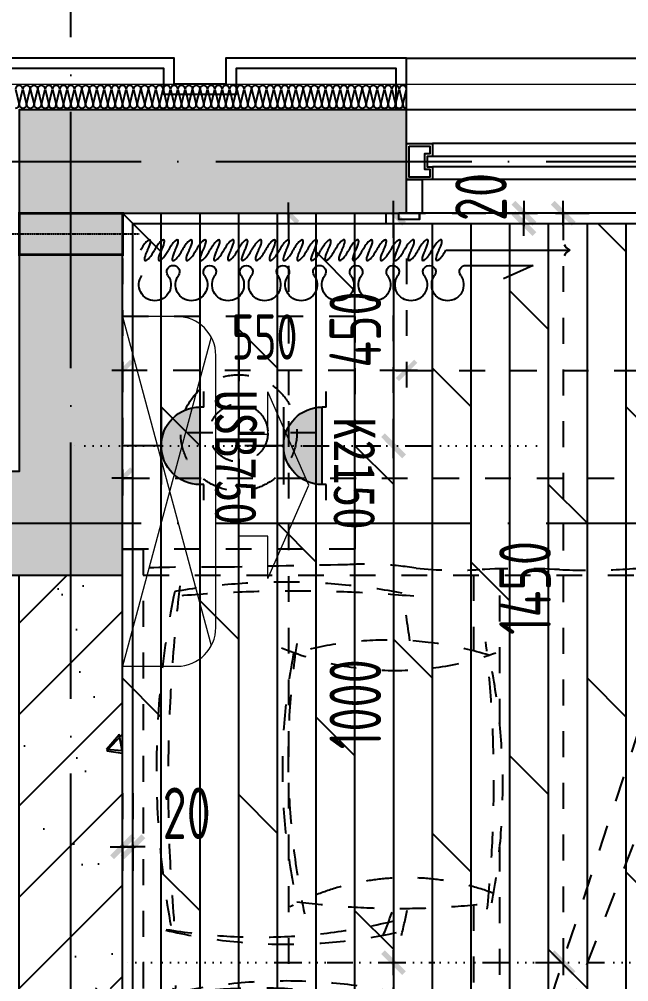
# Model space of a CAD drawing. Extents: x 133656 to 214778, y 12424 to 51506.
# Drawn here: x 157796 to 158976, y 22113 to 23975 of the extents above; entities that cross this region are included whole.
import ezdxf

# ---------------------------------------------------------------- set-up
doc = ezdxf.new("R2010")
doc.units = 0
doc.header["$MEASUREMENT"] = 0
for name, pattern in [('DASH', [0.35, 0.25, -0.1]), ('图案填充', [66.863653, 0, -20.558844, 0, -15.145704, 0, -15.145704, 0, -16.013401]), ('家具虚线平面', [100, 50, -50]), ('轴线', [1279.9471050000002, 991.697132, -142.311249, 0, -145.938724])]:
    doc.linetypes.add(name, pattern=pattern)
doc.layers.get('Defpoints').update_dxf_attribs({"color": 8})
for name, color, linetype in [('A-HATH', 8, 'Continuous'), ('A31.土建轴线', 251, 'Continuous'), ('A4.土建窗户', 152, 'Continuous'), ('B6.新建墙体定位', 203, 'Continuous'), ('BW', 8, 'Continuous'), ('E3.地面填充(网）', 250, 'Continuous'), ('F1.家具层', 51, 'Continuous'), ('F1.窗台面', 43, 'Continuous'), ('F3.公共层窗帘饰物等', 91, 'Continuous'), ('G1.天花造型', 30, 'Continuous'), ('G2.天花造型尺寸', 144, 'Continuous'), ('K2.强电插座', 132, 'Continuous'), ('PUB_HATCH', 8, 'Continuous'), ('WALL', 6, 'Continuous'), ('xj', 8, 'Continuous'), ('保温', 35, 'Continuous')]:
    doc.layers.add(name, color=color, linetype=linetype)
doc.layers.add('空调机位', color=43, linetype='DASH', lineweight=15)
doc.styles.add('标注数字', font='dim.shx', dxfattribs={"width": 0.8})
doc.styles.add('标题文字', font='')
doc.styles.get('标题文字').set_extended_font_data('SimSun')
doc.dimstyles.new('设计2017', dxfattribs={"dimscale": 100, "dimtxt": 2.5, "dimasz": 0.06, "dimexe": 2, "dimexo": 2.5, "dimgap": 0.6, "dimtad": 1, "dimdec": 0, "dimrnd": 5, "dimzin": 0, "dimdsep": 46, "dimtxsty": '标注数字', "dimblk": 'HBA_DIMENSION_TICK', "dimcen": 0.125, "dimclrd": 44, "dimclre": 44, "dimclrt": 50, "dimadec": 0, "dimazin": 0, "dimtfac": 1, "dimtdec": 0, "dimtix": 1, "dimtmove": 0, "dimatfit": 3, "dimldrblk": 'HBA_Leader_Arrow', "dimfxl": 7, "dimfxlon": 1, "dimtvp": 1, "dimtolj": 1, "dimtzin": 0, "dimarcsym": 0})

# ---------------------------------------------------------------- blocks, each defined once
blk = doc.blocks.new('ktd')
at = {"linetype": 'DASH'}
blk.add_line((113700.1607793936, -35187.82466185913), (113700.1607793936, -34938.33620343835), dxfattribs=at)
at = {"linetype": 'DASH', "const_width": 5}
blk.add_lwpolyline([(113700.1607794346, -35170.67439791118), (113660.1607794346, -35170.67439791118), (113660.1607798474, -34970.67439782403), (113740.1607798474, -34970.67439782403), (113740.1607797434, -35170.67439791118)], close=True, dxfattribs=at)
blk = doc.blocks.new('$LinePat$岩棉板')
at = {"color": 0}
for p, q in [((0, -17), (12, -67)), ((12, -67), (24, -17))]:
    blk.add_line(p, q, dxfattribs=at)
for centre, start, end in [((12, -17), 0, 180), ((0, -67), 270, 0), ((24, -67), 180, 270)]:
    blk.add_arc(centre, 12, start, end, dxfattribs=at)
at = {"layer": 'Defpoints'}
blk.add_point((0, 0.1482380209345138), dxfattribs=at)
at = {"layer": 'Defpoints', "color": 0}
blk.add_point((24, -84), dxfattribs=at)
blk = doc.blocks.new('A$C550E6FFC')
at = {"linetype": '家具虚线平面'}
for p, q in [((450.0002370886214, 449.9999570737855), (0.000237087457208, 449.9999570737855)), ((0.000237087457208, -4.2926214519e-05), (0.000237087457208, 449.9999570737855)), ((450.0002370886214, 449.9999570737855), (450.0002370886214, -4.2926214519e-05)), ((225.0002370886214, 374.9999570739019), (225.0002370886214, 74.9999570739601)), ((375.0002370886214, 224.9999570739019), (75.00023708862136, 224.9999570739019)), ((450.0002370886214, -4.2926214519e-05), (0.000237087457208, -4.2926214519e-05))]:
    blk.add_line(p, q, dxfattribs=at)
for radius in [112.5, 56.25]:
    blk.add_circle((225.0002370886214, 224.9999570737855), radius, dxfattribs=at)
blk = doc.blocks.new('DRAPES2')
for p, q in [((0, 0), (81.97879089775961, 37.28842954867287)), ((186.3154553166823, 0), (0, 0))]:
    blk.add_line(p, q)
at = {"linetype": 'ByBlock', "extrusion": (0, 0, -0.9999999999999998)}
for centre in [(236.9435016177449, 53.5500755685789), (641.943500961308, 53.52703703471343)]:
    blk.add_ellipse(centre, major_axis=(-31.29278970609927, 31.29278970609927), ratio=0.9999999999996625, start_param=4.882300430843621, end_param=7.068640355938175, dxfattribs=at)
at = {"linetype": 'ByBlock', "extrusion": (0, 0, -1)}
for centre, major_axis, ratio, start_param, end_param in [((236.9435016268253, 53.55007557530189), (-31.29278970134538, 31.29278970134537), 0.9999999999999062, 0.7854550485532913, 2.971794973647663), ((338.193501453643, 53.54431594585185), (31.29278970222568, 31.29278970222568), 0.9999999999999488, 3.31150410381047, 5.497844028904696), ((338.1935014521732, 53.54431594710331), (-31.29278970133667, 31.29278970133667), 0.9999999999998702, 0.7854550485533093, 2.971794973647846), ((439.443501289541, 53.53855631221086), (-31.29278970609926, 31.29278970609925), 0.9999999999996627, 4.882300430843621, 7.068640355937847), ((439.4435012825852, 53.53855631384067), (-31.29278970494931, 31.29278970494931), 0.9999999999998317, 0.7854550489153549, 2.971794974009223), ((540.6935011203313, 53.5327966734767), (31.29278971355465, 31.29278971355467), 0.9999999999996224, 3.31150410392512, 5.497844029019271), ((540.6935011184833, 53.53279668017058), (31.29278970880855, 31.29278970880855), 0.9999999999998151, -0.7853412781184499, 1.400998646976241), ((641.9435009703884, 53.52703704143642), (-31.29278970134538, 31.29278970134537), 0.9999999999999062, 0.7854550485532913, 2.971794973647663), ((743.1935007972061, 53.52127741198638), (31.29278970222568, 31.29278970222568), 0.9999999999999488, 3.31150410381047, 5.497844028904696), ((743.1935007957363, 53.52127741323784), (-31.29278970133667, 31.29278970133667), 0.9999999999998702, 0.7854550485533093, 2.971794973647846), ((844.4435006331041, 53.51551777834538), (-31.29278970609926, 31.29278970609925), 0.9999999999996627, 4.882300430843621, 7.068640355937847), ((844.4435006261483, 53.5155177799752), (-31.29278970494931, 31.29278970494931), 0.9999999999998317, 0.7854550489153549, 2.971794974009223), ((945.6935004638945, 53.50975813961122), (31.29278971355465, 31.29278971355467), 0.9999999999996224, 3.31150410392512, 5.497844029019271), ((945.6935004620464, 53.5097581463051), (31.29278970880855, 31.29278970880855), 0.9999999999998151, -0.7853412781184499, 1.400998646976241), ((186.3164650812396, 17.75082281473442), (-12.55172720425302, 12.55172720425302), 0.999999999999983, 1.740707777398102, 3.927047702494287), ((287.5664649269602, 17.7450631854008), (-12.55172720513801, 12.55172720513801), 0.9999999999996332, 1.7407077773695, 6.113387627559914), ((388.8164647522935, 17.73930355723132), (-12.55172720513763, 12.55172720513763), 0.9999999999998412, 1.740707777370677, 6.113387627559948), ((490.0664645776269, 17.73354390793247), (12.55172720513694, 12.55172720513694), 0.9999999999994488, 0.169911450575899, 4.542591300765643), ((591.3164644235658, 17.72778428101446), (12.55172720433431, 12.55172720433431), 0.9999999999998699, 2.356251375629635, 4.542591300724109), ((591.3164644248027, 17.72778428086895), (-12.55172720425302, 12.55172720425302), 0.999999999999983, 1.740707777398102, 3.927047702494287), ((692.5664642705233, 17.72202465153532), (-12.55172720513801, 12.55172720513801), 0.9999999999996332, 1.7407077773695, 6.113387627559914), ((793.8164640958566, 17.71626502336585), (-12.55172720513763, 12.55172720513763), 0.9999999999998412, 1.740707777370677, 6.113387627559948), ((895.06646392119, 17.710505374067), (12.55172720513694, 12.55172720513694), 0.9999999999994488, 0.169911450575899, 4.542591300765643), ((996.3164637671289, 17.70474574714899), (12.55172720433431, 12.55172720433431), 0.9999999999998699, 2.356251375629635, 4.542591300724109)]:
    blk.add_ellipse(centre, major_axis=major_axis, ratio=ratio, start_param=start_param, end_param=end_param, dxfattribs=at)
at = {"extrusion": (0, 0, -0.9999999999999998)}
blk.add_ellipse((1046.68537369305, 53.50213629083009), major_axis=(-31.29278970609927, 31.29278970609927), ratio=0.9999999999996625, start_param=4.882300430843621, end_param=7.068640355938175, dxfattribs=at)
at = {"extrusion": (0, 0, -1)}
for centre, major_axis, ratio, start_param, end_param in [((1046.68537370213, 53.50213629752398), (-31.29278970134538, 31.29278970134537), 0.9999999999999062, 0.7854550485532913, 2.971794973647663), ((996.0583371565444, 17.70288353698561), (-12.55172720425302, 12.55172720425302), 0.999999999999983, 1.740707777398102, 3.927047702494287)]:
    blk.add_ellipse(centre, major_axis=major_axis, ratio=ratio, start_param=start_param, end_param=end_param, dxfattribs=at)
blk = doc.blocks.new('06BDR-PR2')
blk.add_line((343.0527807025064, 0), (8.731149137020111e-11, 0))
for centre, start, end in [((-16.36278444826894, 32.15111758367857), 296.9730728888277, 333.1822537220144), ((-16.36278444826894, -32.15111758364947), 26.81774627798563, 63.0269271111722)]:
    blk.add_arc(centre, 36.07540819978247, start, end)
for centre, major_axis, start_param, end_param in [((352.649188184776, 0), (-16.50000000000002, -28.57883832488646), 1.716713698363124, 4.858306351953194), ((391.0348181138397, 0), (-16.50000000000002, -28.57883832488646), 1.716713698363123, 4.858306351953194), ((429.4204480429034, 0), (-16.50000000000002, -28.57883832488646), 1.716713698363123, 4.858306351953193), ((467.8060779719672, 0), (-16.50000000000002, -28.57883832488646), 1.716713698363123, 4.85830635195286), ((506.1917079010309, 0), (-16.50000000000002, -28.57883832488646), 1.716713698363123, 4.858306351952859), ((544.5773378300946, 0), (-16.50000000000002, -28.57883832488646), 1.716713698363123, 4.858306351952859), ((582.9629677591583, 0), (-16.50000000000002, -28.57883832488646), 1.716713698363066, 4.858306351952859), ((621.3485976882221, 0), (16.50000000000002, 28.57883832488646), 4.858306351952859, 7.999899005542959), ((659.7342276172858, 0), (16.50000000000002, 28.57883832488646), 4.858306351952859, 7.999899005542959), ((698.1198575463495, 0), (16.50000000000002, 28.57883832488646), 4.858306351952859, 7.999899005542959), ((736.5054874754132, 0), (16.50000000000002, 28.57883832488646), 4.858306351953193, 7.99989900554296), ((774.891117404477, 0), (16.50000000000002, 28.57883832488646), 4.858306351953193, 7.999899005542959), ((813.2767473335552, 0), (16.50000000000002, 28.57883832488646), 4.858306351953194, 7.999899005542959), ((851.662377262619, 0), (-16.50000000000002, -28.57883832488646), 1.716713698363124, 4.858306351953194), ((890.0480071916827, 0), (-16.50000000000002, -28.57883832488646), 1.716713698363123, 4.858306351953194), ((928.4336371207464, 0), (-16.50000000000002, -28.57883832488646), 1.716713698363123, 4.858306351953193), ((966.8192670498102, 0), (-16.50000000000002, -28.57883832488646), 1.716713698363123, 4.85830635195286), ((1005.204896978874, 0), (-16.50000000000002, -28.57883832488646), 1.716713698363123, 4.858306351952859), ((1043.590526907952, 0), (-16.50000000000002, -28.57883832488646), 1.716713698363123, 4.858306351952859), ((1081.976156837016, 0), (-16.50000000000002, -28.57883832488646), 1.716713698363066, 4.858306351952859), ((1120.36178676608, 0), (-16.50000000000002, -28.57883832488646), 1.716713698363066, 4.858306351952859), ((1158.747416695143, 0), (-16.50000000000002, -28.57883832488646), 1.716713698363066, 4.858306351952859), ((371.8420031493079, 0), (-16.50000000000002, -28.57883832488646), 4.858306351953194, 7.999899005542959), ((410.2276330783716, 0), (-16.50000000000002, -28.57883832488646), 4.858306351953193, 7.999899005542959), ((448.6132630074353, 0), (-16.50000000000002, -28.57883832488646), 4.858306351953193, 7.99989900554296), ((486.998892936499, 0), (-16.50000000000002, -28.57883832488646), 4.858306351952859, 7.999899005542959), ((525.3845228655628, 0), (-16.50000000000002, -28.57883832488646), 4.858306351952859, 7.999899005542959), ((563.7701527946338, 0), (-16.50000000000002, -28.57883832488646), 4.858306351952859, 7.999899005542959), ((602.1557827236829, 0), (16.50000000000002, 28.57883832488646), 1.716713698363066, 4.858306351952859), ((640.5414126527467, 0), (16.50000000000002, 28.57883832488646), 1.716713698363123, 4.858306351952859), ((678.9270425818104, 0), (16.50000000000002, 28.57883832488646), 1.716713698363123, 4.858306351952859), ((717.3126725108887, 0), (16.50000000000002, 28.57883832488646), 1.716713698363123, 4.85830635195286), ((755.6983024399524, 0), (16.50000000000002, 28.57883832488646), 1.716713698363123, 4.858306351953193), ((794.0839323690161, 0), (16.50000000000002, 28.57883832488646), 1.716713698363123, 4.858306351953194), ((832.4695622980798, 0), (16.50000000000002, 28.57883832488646), 1.716713698363124, 4.858306351953194), ((870.8551922271436, 0), (-16.50000000000002, -28.57883832488646), 4.858306351953194, 7.999899005542959), ((909.2408221562073, 0), (-16.50000000000002, -28.57883832488646), 4.858306351953193, 7.999899005542959), ((947.6264520852856, 0), (-16.50000000000002, -28.57883832488646), 4.858306351953193, 7.99989900554296), ((986.0120820143493, 0), (-16.50000000000002, -28.57883832488646), 4.858306351952859, 7.999899005542959), ((1024.397711943413, 0), (-16.50000000000002, -28.57883832488646), 4.858306351952859, 7.999899005542959), ((1062.783341872477, 0), (-16.50000000000002, -28.57883832488646), 4.858306351952859, 7.999899005542959), ((1101.16897180154, 0), (-16.50000000000002, -28.57883832488646), 4.858306351952859, 7.999899005542959), ((1139.554601730604, 0), (-16.50000000000002, -28.57883832488646), 4.858306351952859, 7.999899005542959), ((1177.940231659668, 0), (-16.50000000000002, -28.57883832488646), 4.858306351952859, 7.999899005542959)]:
    blk.add_ellipse(centre, major_axis=major_axis, ratio=0.2545454545454545, start_param=start_param, end_param=end_param)
blk = doc.blocks.new('空调室内机')
at = {"linetype": 'Continuous'}
for p, q in [((-171.9065943956375, -636.6639146193629), (7.450580596923828e-09, 2.759043127298355e-08)), ((0, 2.759043127298355e-08), (-105.6261285468936, 2.759043127298355e-08)), ((0, -676.5654837921029), (0, 2.759043127298355e-08)), ((0, -676.5654837921029), (-171.9065944030881, -39.90156914887484)), ((-180.6261285468936, -74.99999997240957), (-180.6261285468936, -601.5654837921029)), ((-281.2122974917293, -169.5944753348595), (-360.4468113183975, -350.3484218179947)), ((-281.2122974917293, -169.5944753348595), (-281.2122974917293, -251.7712093315786)), ((-281.2122974917293, -251.7712093315786), (-225.7703320980072, -251.7712093315786)), ((-225.7703320980072, -251.7712093315786), (-225.7703320980072, -448.9256343006855)), ((-360.4468113183975, -350.3484218179947), (-281.2122974917293, -531.1023682974046)), ((-225.7703320980072, -448.9256343006855), (-281.2122974917293, -448.9256343006855)), ((-281.2122974917293, -448.9256343006855), (-281.2122974917293, -531.1023682974046)), ((-105.6261285468936, -676.5654837921029), (0, -676.5654837921029))]:
    blk.add_line(p, q, dxfattribs=at)
for centre, start, end in [((-105.6261285468936, -74.99999997240957), 90, 180), ((-105.6261285468936, -601.5654837921029), 180, 270)]:
    blk.add_arc(centre, 75, start, end, dxfattribs=at)
blk = doc.blocks.new('线条方形')
at = {"color": 0}
blk.add_lwpolyline([(0, -12), (0, 0), (-40, 0)], dxfattribs=at)
blk.add_lwpolyline([(-40, 0), (0, 0), (0, -12), (-40, -12)], close=True, dxfattribs=at)
blk = doc.blocks.new('*U87')
at = {"color": 33}
blk.add_lwpolyline([(-970, 1.955777406692505e-08), (-970.0000000012108, -64.99999998024363), (-939.9999999986496, -64.99999998024363), (-940, 1.955777406692505e-08), (-970, 1.955777406692505e-08)], dxfattribs=at)
blk.add_lwpolyline([(500.0000000375819, -9.778888565006043e-09), (530.0000000357193, -9.778888565006043e-09), (530.0000000363711, -65.00000000958029), (500.0000000382338, -65.00000000958029)], close=True, dxfattribs=at)
at = {"color": 33, "xscale": -1, "rotation": 180}
blk.add_blockref('线条方形', (-945, 1.955777406692505e-08), dxfattribs=at)
at = {"color": 33, "rotation": 180}
blk.add_blockref('线条方形', (505.0000000375819, -9.778888565006043e-09), dxfattribs=at)
blk = doc.blocks.new('*U86')
at = {"layer": 'A4.土建窗户'}
for points in [[(0, 1499.99999873541), (0, 1449.999998727959), (-25, 1449.999998727959), (-25, 1459.999998727959), (-45, 1459.999998727959), (-45, 1449.999998727959), (-70, 1449.999998727959), (-70, 1499.99999873541)], [(-5, 1494.999998727959), (-5, 1454.999998727959), (-20, 1454.999998727959), (-20, 1464.999998727959), (-50, 1464.999998727959), (-50, 1454.999998727959), (-65, 1454.999998727959), (-65, 1494.99999873541)], [(0, 0), (0, 50.00000000745058), (-25, 50.00000000745058), (-25, 40.00000000745058), (-45, 40.00000000745058), (-45, 50.00000000745058), (-70, 50.00000000745058), (-70, 0)], [(-5, 5.000000007450581), (-5, 45.00000000745058), (-20, 45.00000000745058), (-20, 35.00000000745058), (-50, 35.00000000745058), (-50, 45.00000000745058), (-65, 45.00000000745058), (-65, 5)]]:
    blk.add_lwpolyline(points, close=True, dxfattribs=at)
at = {"layer": 'A4.土建窗户', "flags": 128}
for points in [[(-70, 1449.999998727959), (-70, 50.00000000745058)], [(0, 1449.999998727959), (0, 50.00000000745058)]]:
    blk.add_lwpolyline(points, dxfattribs=at)
at = {"layer": 'A4.土建窗户', "color": 8, "flags": 128}
for points in [[(-45, 1449.999998727959), (-45, 50.00000000745058)], [(-25, 1449.999998727959), (-25, 50.00000000745058)]]:
    blk.add_lwpolyline(points, dxfattribs=at)
blk = doc.blocks.new('HBA_DIMENSION_TICK')
at = {"color": 0, "linetype": 'ByBlock'}
for p, q in [((-10, 0), (0, 0)), ((0, 0), (10, 0))]:
    blk.add_line(p, q, dxfattribs=at)
at = {"color": 50, "linetype": 'ByBlock'}
blk.add_solid([(-10, -7), (-7, -10), (7, 10), (10, 7)], dxfattribs=at)
blk = doc.blocks.new('*D112')
at = {"layer": 'Defpoints', "color": 0, "linetype": '家具虚线平面', "transparency": 16777216}
for p in [(158146.0729368789, 23149.6278676994), (158192.2498159424, 22149.62786769943), (158520.7602575443, 22149.62786769943)]:
    blk.add_point(p, dxfattribs=at)
at = {"layer": 'K2.强电插座', "color": 44, "linetype": '家具虚线平面', "lineweight": -2, "transparency": 16777216}
for p, q in [((158246.0729368789, 23149.6278676994), (158600.7602575443, 23149.6278676994)), ((158520.7602575443, 23147.2278676994), (158520.7602575443, 22152.02786769943)), ((158292.2498159424, 22149.62786769943), (158600.7602575443, 22149.62786769943))]:
    blk.add_line(p, q, dxfattribs=at)
at = {"layer": 'K2.强电插座', "color": 44, "linetype": '家具虚线平面', "lineweight": -2, "transparency": 16777216, "xscale": 2.4, "yscale": 2.4, "zscale": 2.4}
for p, rotation in [((158520.7602575443, 23149.6278676994), 90), ((158520.7602575443, 22149.62786769943), 270)]:
    blk.add_blockref('HBA_DIMENSION_TICK', p, dxfattribs=dict(at, rotation=rotation))
at = {"layer": 'K2.强电插座', "color": 50, "linetype": '家具虚线平面', "transparency": 16777216, "insert": (158446.7602575443, 22649.62786769936), "char_height": 100, "attachment_point": 5, "rotation": 90, "style": '标注数字'}
blk.add_mtext('\\A1;1000', dxfattribs=at)
blk = doc.blocks.new('HBA_Leader_Arrow')
at = {"color": 0, "linetype": 'ByBlock', "ltscale": 0.5}
blk.add_line((3.5, 0), (-10, 0), dxfattribs=at)
for points in [[(-10.989685, 11.2788045), (-6.566261499999998, 14.37615), (-0.55, 0), (3.5, 0)], [(-10.989685, -11.2788045), (-6.566261499999998, -14.37615), (-0.55, 0), (3.5, 0)]]:
    blk.add_solid(points, dxfattribs=at)
blk = doc.blocks.new('*D137')
at = {"layer": 'Defpoints', "color": 0, "linetype": '家具虚线平面', "transparency": 16777216}
for p in [(158232.6156409572, 23599.62786769923), (158520.7602575443, 23599.62786769923), (158146.0729368789, 23149.6278676994)]:
    blk.add_point(p, dxfattribs=at)
at = {"layer": 'K2.强电插座', "color": 44, "linetype": '家具虚线平面', "lineweight": -2, "transparency": 16777216}
for p, q in [((158332.6156409572, 23599.62786769923), (158600.7602575443, 23599.62786769923)), ((158520.7602575443, 23152.02786769941), (158520.7602575443, 23597.22786769923)), ((158246.0729368789, 23149.6278676994), (158600.7602575443, 23149.6278676994))]:
    blk.add_line(p, q, dxfattribs=at)
at = {"layer": 'K2.强电插座', "color": 44, "linetype": '家具虚线平面', "lineweight": -2, "transparency": 16777216, "xscale": 2.4, "yscale": 2.4, "zscale": 2.4}
for p, rotation in [((158520.7602575443, 23599.62786769923), 90), ((158520.7602575443, 23149.6278676994), 270)]:
    blk.add_blockref('HBA_DIMENSION_TICK', p, dxfattribs=dict(at, rotation=rotation))
at = {"layer": 'K2.强电插座', "color": 50, "linetype": '家具虚线平面', "transparency": 16777216, "insert": (158446.7602575443, 23374.62786769927), "char_height": 100, "attachment_point": 5, "rotation": 90, "style": '标注数字'}
blk.add_mtext('\\A1;450', dxfattribs=at)
blk = doc.blocks.new('不间断电源')
h = blk.add_hatch(color=8)
h.dxf.hatch_style = 1
h.paths.add_polyline_path([(-70.31250000000364, 140.625, 1), (70.31250000000364, 140.625)])
for p, q in [((-98.43749999958891, 147.6562499983629), (-70.3125, 147.6562499983629)), ((-70.3125, 147.6562499983629), (-70.3125, 140.625)), ((-70.3125, 140.625), (70.3125, 140.625)), ((70.3125, 147.6562499983629), (70.3125, 140.625)), ((70.3125, 147.6562499983629), (98.43749999964712, 147.6562499983629)), ((70.3125, 70.3125), (-70.3125, 70.3125)), ((0, 70.3125), (0, 0))]:
    blk.add_line(p, q)
blk.add_arc((0, 140.625), 70.31250000000354, 180, 0)
at = {"color": 1, "style": '标题文字'}
blk.add_attdef('REF.', (86.02566190799917, 32.61769739898591), '', height=70.89632288377081, dxfattribs=at)
blk = doc.blocks.new('*D138')
at = {"layer": 'Defpoints', "color": 0, "linetype": '家具虚线平面', "transparency": 16777216}
for p in [(158192.2498159424, 22149.62786769941), (158520.7602575443, 22149.62786769941), (157997.6200643855, 21149.32708949057)]:
    blk.add_point(p, dxfattribs=at)
at = {"layer": 'K2.强电插座', "color": 44, "linetype": '家具虚线平面', "lineweight": -2, "transparency": 16777216}
for p, q in [((158292.2498159424, 22149.62786769941), (158600.7602575443, 22149.62786769941)), ((158520.7602575443, 21151.72708949057), (158520.7602575443, 22147.22786769941)), ((158240.7602575443, 21149.32708949057), (158600.7602575443, 21149.32708949057))]:
    blk.add_line(p, q, dxfattribs=at)
at = {"layer": 'K2.强电插座', "color": 44, "linetype": '家具虚线平面', "lineweight": -2, "transparency": 16777216, "xscale": 2.4, "yscale": 2.4, "zscale": 2.4}
for p, rotation in [((158520.7602575443, 22149.62786769941), 90), ((158520.7602575443, 21149.32708949057), 270)]:
    blk.add_blockref('HBA_DIMENSION_TICK', p, dxfattribs=dict(at, rotation=rotation))
at = {"layer": 'K2.强电插座', "color": 50, "linetype": '家具虚线平面', "transparency": 16777216, "insert": (158446.7602575443, 21649.47747859494), "char_height": 100, "attachment_point": 5, "rotation": 90, "style": '标注数字'}
blk.add_mtext('\\A1;1000', dxfattribs=at)
blk = doc.blocks.new('*D206')
at = {"layer": 'Defpoints', "color": 0, "linetype": '家具虚线平面', "transparency": 16777216}
for p in [(158549.7148577278, 23599.62787556119), (158595.8917367912, 22149.62786769943), (158849.4021783931, 22149.62786769943)]:
    blk.add_point(p, dxfattribs=at)
at = {"layer": 'K2.强电插座', "color": 44, "linetype": '家具虚线平面', "lineweight": -2, "transparency": 16777216}
for p, q in [((158649.7148577278, 23599.62787556119), (158929.4021783931, 23599.62787556119)), ((158849.4021783931, 23597.22787556119), (158849.4021783931, 22152.02786769943)), ((158695.8917367912, 22149.62786769943), (158929.4021783931, 22149.62786769943))]:
    blk.add_line(p, q, dxfattribs=at)
at = {"layer": 'K2.强电插座', "color": 44, "linetype": '家具虚线平面', "lineweight": -2, "transparency": 16777216, "xscale": 2.4, "yscale": 2.4, "zscale": 2.4}
for p, rotation in [((158849.4021783931, 23599.62787556119), 90), ((158849.4021783931, 22149.62786769943), 270)]:
    blk.add_blockref('HBA_DIMENSION_TICK', p, dxfattribs=dict(at, rotation=rotation))
at = {"layer": 'K2.强电插座', "color": 50, "linetype": '家具虚线平面', "transparency": 16777216, "insert": (158775.4021783931, 22874.62787163026), "char_height": 100, "attachment_point": 5, "rotation": 90, "style": '标注数字'}
blk.add_mtext('\\A1;1450', dxfattribs=at)
blk = doc.blocks.new('结构')
at = {"layer": 'A-HATH'}
blk.add_hatch(color=256, dxfattribs=at).paths.add_polyline_path([(-4699.999999999825, 1850.000000000175), (-4699.999999999825, 2550.000000000058), (-4149.999999999825, 2550.000000000058), (-4149.999999999825, 2750.000000000058), (-4899.999999999825, 2750.000000000058), (-4899.999999999825, 2050.000000000175), (-5299.999999999651, 2050.000000000175), (-5299.999999999651, 1850.000000000175)], flags=0)
at = {"layer": 'WALL'}
blk.add_lwpolyline([(-4899.999999999884, 1850.000000000175), (-4699.999999999884, 1850.000000000175), (-4699.999999999884, 2050.000000000175), (-4699.999999999884, 2550.000000000058), (-4149.999999999884, 2550.000000000058), (-4149.999999999884, 2750.000000000058), (-4899.999999999884, 2750.000000000058), (-4899.999999999884, 2050.000000000175), (-5299.999999999651, 2050.000000000175), (-5299.999999999651, 1850.000000000175), (-4899.999999999884, 1850.000000000175)], close=True, dxfattribs=at)
blk = doc.blocks.new('1500')
at = {"linetype": '家具虚线平面'}
h = blk.add_hatch(dxfattribs=at)
h.set_pattern_fill('DOTS', color=8, scale=20, angle=-1.272221872585407e-14, style=0)
h.set_pattern_definition([(360, (-1254054.523928566, -248958.5603886208), (15.87500000000001, 31.75), [0, -31.75])])
h.paths.add_polyline_path([(1191.628728327109, -750.0000000082897), (1591.628728327109, -750.0000000111689), (1591.628728341311, 749.999999988831), (1191.628728341544, 749.9999999917103)])
at = {"color": 0, "linetype": '家具虚线平面'}
for p, q in [((40.00000004260801, 750), (2000.000000024998, 749.9999999858915)), ((2000.000000012778, -750.0000000141085), (2000.000000024998, 749.9999999858915)), ((40.00000002956949, -750), (2000.000000012778, -750.0000000141085))]:
    blk.add_line(p, q, dxfattribs=at)
at = {"color": 8, "linetype": '家具虚线平面'}
for p, q in [((608.5561362339649, -750.000000004191), (1191.628728341544, 747.2605921756476)), ((679.6432132383343, 749.9999999954016), (679.643213237403, 603.2014258868876)), ((730.4432132362854, 460.1682078840677), (730.443213238148, 749.9999999950523)), ((736.2371264712419, -352.7690913109109), (1098.949594747508, 749.9999999925494)), ((1191.628728327109, -750.0000000139698), (1191.628728341544, 749.9999999917345)), ((1591.628728327109, -750.0000000139698), (1591.628728341311, 749.9999999888241)), ((730.4432132316288, -223.4166313314345), (730.4432132346556, 223.4166313618189)), ((679.6432132336777, 111.7982731455704), (679.6432132320479, -111.7982731453958)), ((730.4432132281363, -750.0000000049477), (730.443213229999, -460.1682079466409)), ((679.6432132283226, -603.2014258892159), (679.6432132271584, -750.0000000045984))]:
    blk.add_line(p, q, dxfattribs=at)
for points in [[(1542.554041010095, -764.3559404234402, -0.01150116586239149), (1678.143966546049, -765.4446029188111, 0.02788679445796597), (1831.912993222242, -764.1236016079783, -0.0116449433086962), (2003.746703667799, -768.0868361019529, 0.5225770329599394), (2090.985470776679, -657.1154633038677, 0.1440207041075402), (2067.193148907041, -598.9877166426741, -0.1732386038955449), (2048.687904014019, -565.7924326848588, -0.1674812618272705), (2043.400636847364, -557.6407737350091, -0.1594927645636244), (2036.907894494012, -509.9492356044357, 0.2760263454629417), (2036.791743078968, -463.5122876809328, 0.03316839707943476), (2030.611851999769, -349.6412238762714, -0.05583396915165212), (2032.573377694702, -440.8263406418264, 0.02362787533587184), (2030.484716625186, -340.8226573001593, -0.02496405513368622), (2032.932652974734, 201.2727987566032, 0.05352754593126482), (2039.750439689728, 241.8043987872079, 0.05352754593126482), (2032.9326529752, 282.335998817347, -0.09522493864680835), (2030.484716628911, 424.4314548745751, 0.06276786972006708), (2032.57337770029, 462.0263406131417, -0.03694730914331626), (2030.61185200722, 599.8412238480523, -0.03644178549472722), (2045.7061031966, 734.8002345855348, 0.1413510349536465), (2048.194340771763, 865.6088148406707, -0.1193462239469632), (2068.554267646512, 678.0929963425733, 0.1238915406548634), (2109.974054621765, 731.4314175350592, 0.3758902738311353), (2076.699354227399, 805.6672593071125, 0.3294464540600193), (1951.876949050697, 788.6856572567485, -0.211133668644791), (1910.872101370012, 771.7850533174351, 0.0248882007338452), (1773.931423397036, 765.0566522460431, -0.06219015936310428), (1646.66349084978, 760.3615521104075, -0.2182331874693577), (1530.54237086256, 793.0044051697478, 0.1235130390776447), (1430.629938461119, 814.3241933323443, 0.1298869705804076), (1334.71400686563, 793.6706560188904, -0.09506344470778945), (1202.304665551288, 773.8044115523808, 0.01649789672139797), (1052.278609847883, 768.1960141463205, -0.03941220181294447), (846.3127203958575, 760.4425723142922, 0.02550828399526322), (692.0730084779207, 760.4425723152235, -0.03845752727314734), (568.3682881693821, 763.0051742191426, 0.05895766754523011), (431.3408369945828, 769.6707321940921, 0.00267017052784094), (202.8132027068641, 764.877200298477, 0.01384833689565811), (40.00000004260801, 763.2425176873803, 0.01129180572398916)], [(40.00000002956949, -760.6266823457554, 0.01856712834150553), (258.2276875951793, -764.8772003012709, 0.002670170527840941), (486.7553218833636, -769.6707322001457, 0.05895766754523012), (623.7827730576973, -763.0051742270589, -0.03845752727314734), (747.4874933662359, -760.4425723254681, 0.02550828399526322), (901.7272052841727, -760.4425723263994, -0.03941220181294447), (1107.693094736664, -768.1960141612217, 0.01649789672139748), (1257.719150439138, -773.8044115696102)], [(1257.719150439138, -773.8044115696102, -0.03755241598561926), (1542.554041010095, -764.3559404234402)]]:
    blk.add_lwpolyline(points, format="xyb", dxfattribs=at)
at = {"color": 0, "linetype": '家具虚线平面'}
blk.add_lwpolyline([(3.795139491558075e-08, 800.0000000009313), (40.00000004307367, 800.0000000004657), (40.00000002770685, -800.0000000004657), (-2.351589500904083e-08, -800), (2.351589500904083e-08, 800), (40.00000002910383, 800.0000000004657)], dxfattribs=at)
at = {"color": 8, "linetype": '家具虚线平面'}
for centre, radius, start, end in [((3271.720710558119, 348.9856901037838), 3183.511691565409, 173.1435079705617, 185.4971229507745), ((312.921452347422, -501.7948149297736), 1238.041037004129, 79.36161776955986, 99.85154885689089), ((1736.107059924631, 375.5993609735153), 1670.475288710062, 168.1724730943668, 191.2565269557861), ((333.4005992130842, -1911.394402600767), 2630.284373656457, 84.96354892308526, 95.51744959327888), ((-793.5011598032434, 453.6210911151138), 1360.318097555112, 7.14598363157968, 11.07658437273755), ((1785.374519020319, 397.187041028053), 1464.707526942635, 171.353142208339, 191.9267183491849), ((514.3627511656377, -37.75846088159597), 661.9268899122457, 72.85913143324952, 106.0736504974109), ((-1658.383939630823, 348.3981550174065), 2377.338973573048, 354.0897313670968, 6.584394339924808), ((527.6267604713794, 1138.491794649104), 573.12886572131, 247.4625771512239, 289.8839272889037), ((1488.383229619823, 373.6232954271252), 1178.896074359782, 169.0136559821248, 192.5265608750939), ((-470.3659135550281, 341.7924196285312), 1206.629763527147, 349.1959894989329, 12.1020993401204), ((550.5340185088571, -316.9184054452344), 481.2509280391616, 69.60252697625083, 118.0799306179084), ((535.3952947289217, 1609.987445542181), 1505.117356978974, 262.4467053367831, 276.8486186909856), ((-136.017289818963, 322.4961861601914), 695.2242019539301, 337.0324294032513, 341.7616277650332), ((-296.2070468605962, 266.2088871544111), 863.1413249983582, 345.6794392257676, 349.2328739097106), ((265.0597778863739, 1140.599040359783), 1091.302069349502, 260.4798775535747, 283.8692836481285), ((317.1673440698069, 1054.024163475784), 1018.480518009514, 256.7626170266357, 283.3790013745871), ((317.1673440698069, -1054.024163475784), 1018.480518009514, 76.62099862541292, 103.2373829733643), ((1736.10705992463, -375.5993609735165), 1670.475288710058, 168.7434730442139, 191.8275269056332), ((265.0597778863739, -1140.599040359783), 1091.302069349502, 76.13071635187141, 99.5201224464253), ((3271.720710558119, -348.9856901037822), 3183.511691565404, 174.5028770492255, 186.8564920294383), ((-136.017289818963, -322.4961861601914), 695.2242019539301, 18.23837223496677, 22.96757059674876), ((-296.2070468605962, -266.2088871544111), 863.1413249983582, 10.76712609028935, 14.32056077423243), ((1785.374519020319, -397.1870410280532), 1464.707526942641, 168.073281650815, 188.646857791661), ((550.5340185088571, 316.9184054452344), 481.2509280391616, 241.9200693820917, 291.9524237977058), ((535.3952947289217, -1609.987445542181), 1505.117356978974, 83.15138130901435, 97.55329466321693), ((-1658.383939630817, -348.398155017407), 2377.338973573041, 353.4156056600752, 5.910268632903233), ((1488.383229619824, -373.6232954271254), 1178.896074359792, 167.4734391249062, 190.9863440178752), ((-470.3659135550267, -341.792419628531), 1206.629763527154, 347.8979006598796, 10.80401050106709), ((527.6267604713794, -1138.491794649104), 573.12886572131, 70.1160727110963, 112.5374228487761), ((514.3627511656377, 37.75846088159597), 661.9268899122457, 253.9263495025891, 287.1408685667505), ((-530.5703387584072, -507.445546825591), 1088.807368075839, 348.3660898887654, 353.9028342888355), ((-793.5011598032434, -453.6210911151138), 1360.318097555112, 348.9234156272624, 352.8540163684203), ((333.4005992130842, 1911.394402600767), 2630.284373656457, 264.4825504067211, 275.0364510769148), ((312.921452347422, 501.7948149297736), 1238.041037004129, 260.1484511431092, 280.6383822304402)]:
    blk.add_arc(centre, radius, start, end, dxfattribs=at)
blk = doc.blocks.new('*D244')
at = {"layer": 'Defpoints', "color": 0, "linetype": '家具虚线平面', "transparency": 16777216}
for p in [(157996.0729368788, 22577.47582701055), (158016.0729369008, 22577.47582701055), (158016.0729369008, 22373.78318694835)]:
    blk.add_point(p, dxfattribs=at)
at = {"layer": 'G2.天花造型尺寸', "color": 44, "linetype": '家具虚线平面', "lineweight": -2, "transparency": 16777216}
for p, q in [((157996.0729368788, 22477.47582701055), (157996.0729368788, 22293.78318694835)), ((158016.0729369008, 22477.47582701055), (158016.0729369008, 22293.78318694835)), ((157993.6729368788, 22373.78318694835), (157991.2729368788, 22373.78318694835)), ((157996.0729368788, 22373.78318694835), (158016.0729369008, 22373.78318694835)), ((158018.4729369008, 22373.78318694835), (158020.8729369008, 22373.78318694835))]:
    blk.add_line(p, q, dxfattribs=at)
at = {"layer": 'G2.天花造型尺寸', "color": 44, "linetype": '家具虚线平面', "lineweight": -2, "transparency": 16777216, "xscale": 2.4, "yscale": 2.4, "zscale": 2.4}
blk.add_blockref('HBA_DIMENSION_TICK', (157996.0729368788, 22373.78318694835), dxfattribs=at)
at = {"layer": 'G2.天花造型尺寸', "color": 44, "linetype": '家具虚线平面', "lineweight": -2, "transparency": 16777216, "xscale": 2.4, "yscale": 2.4, "zscale": 2.4, "rotation": 180}
blk.add_blockref('HBA_DIMENSION_TICK', (158016.0729369008, 22373.78318694835), dxfattribs=at)
at = {"layer": 'G2.天花造型尺寸', "color": 50, "linetype": '家具虚线平面', "transparency": 16777216, "insert": (158120.267082808, 22438.53318694835), "char_height": 100, "attachment_point": 5, "style": '标注数字'}
blk.add_mtext('\\A1;20', dxfattribs=at)
blk = doc.blocks.new('*D246')
at = {"layer": 'Defpoints', "color": 0, "linetype": '家具虚线平面', "transparency": 16777216}
for p in [(158534.6148790426, 23599.62786767813), (158534.6148790426, 23579.62786769894), (158773.2542833578, 23579.62786769894)]:
    blk.add_point(p, dxfattribs=at)
at = {"layer": 'G2.天花造型尺寸', "color": 44, "linetype": '家具虚线平面', "lineweight": -2, "transparency": 16777216}
for p, q in [((158634.6148790426, 23599.62786767813), (158853.2542833578, 23599.62786767813)), ((158773.2542833578, 23602.02786767813), (158773.2542833578, 23604.42786767813)), ((158773.2542833578, 23599.62786767813), (158773.2542833578, 23579.62786769894)), ((158634.6148790426, 23579.62786769894), (158853.2542833578, 23579.62786769894)), ((158773.2542833578, 23577.22786769894), (158773.2542833578, 23574.82786769894))]:
    blk.add_line(p, q, dxfattribs=at)
at = {"layer": 'G2.天花造型尺寸', "color": 44, "linetype": '家具虚线平面', "lineweight": -2, "transparency": 16777216, "xscale": 2.4, "yscale": 2.4, "zscale": 2.4}
for p, rotation in [((158773.2542833578, 23599.62786767813), 270), ((158773.2542833578, 23579.62786769894), 90)]:
    blk.add_blockref('HBA_DIMENSION_TICK', p, dxfattribs=dict(at, rotation=rotation))
at = {"layer": 'G2.天花造型尺寸', "color": 50, "linetype": '家具虚线平面', "transparency": 16777216, "insert": (158690.2393275566, 23631.02897195645), "char_height": 100, "attachment_point": 5, "rotation": 90, "style": '标注数字'}
blk.add_mtext('\\A1;20', dxfattribs=at)
blk = doc.blocks.new('*D451')
at = {"layer": 'B6.新建墙体定位', "color": 44, "linetype": '家具虚线平面', "lineweight": -2, "transparency": 16777216}
for p, q in [((158083.572936879, 23599.62786767814), (158387.2425346901, 23599.62786767814)), ((158317.2425346901, 23597.52786767815), (158317.2425346901, 20301.72786769927)), ((158083.5729368788, 20299.62786769927), (158387.2425346901, 20299.62786769927))]:
    blk.add_line(p, q, dxfattribs=at)
at = {"layer": 'Defpoints', "color": 0, "linetype": '家具虚线平面', "transparency": 16777216}
for p in [(157996.072936879, 23599.62786767814), (157996.0729368788, 20299.62786769927), (158317.2425346901, 20299.62786769927)]:
    blk.add_point(p, dxfattribs=at)
at = {"layer": 'B6.新建墙体定位', "color": 44, "linetype": '家具虚线平面', "lineweight": -2, "transparency": 16777216, "xscale": 2.1, "yscale": 2.1, "zscale": 2.1}
for p, rotation in [((158317.2425346901, 23599.62786767814), 90), ((158317.2425346901, 20299.62786769927), 270)]:
    blk.add_blockref('HBA_DIMENSION_TICK', p, dxfattribs=dict(at, rotation=rotation))
at = {"layer": 'B6.新建墙体定位', "color": 50, "linetype": '家具虚线平面', "transparency": 16777216, "insert": (158252.4925346901, 21949.62786768866), "char_height": 87.5, "attachment_point": 5, "rotation": 90, "style": '标注数字'}
blk.add_mtext('\\A1;3300', dxfattribs=at)
blk = doc.blocks.new('*D592')
at = {"layer": 'B6.新建墙体定位', "color": 44, "linetype": '家具虚线平面', "lineweight": -2, "transparency": 16777216}
for p, q in [((157996.0729368704, 23512.12786769893), (157996.0729368704, 23225.42414572934)), ((158546.0729368704, 23512.12786767812), (158546.0729368704, 23225.42414572934)), ((158543.9729368704, 23295.42414572934), (157998.1729368705, 23295.42414572934))]:
    blk.add_line(p, q, dxfattribs=at)
at = {"layer": 'Defpoints', "color": 0, "linetype": '家具虚线平面', "transparency": 16777216}
for p in [(157996.0729368704, 23599.62786769893), (158546.0729368704, 23599.62786767812), (157996.0729368704, 23295.42414572934)]:
    blk.add_point(p, dxfattribs=at)
at = {"layer": 'B6.新建墙体定位', "color": 44, "linetype": '家具虚线平面', "lineweight": -2, "transparency": 16777216, "xscale": 2.1, "yscale": 2.1, "zscale": 2.1, "rotation": 180}
blk.add_blockref('HBA_DIMENSION_TICK', (157996.0729368704, 23295.42414572934), dxfattribs=at)
at = {"layer": 'B6.新建墙体定位', "color": 44, "linetype": '家具虚线平面', "lineweight": -2, "transparency": 16777216, "xscale": 2.1, "yscale": 2.1, "zscale": 2.1}
blk.add_blockref('HBA_DIMENSION_TICK', (158546.0729368704, 23295.42414572934), dxfattribs=at)
at = {"layer": 'B6.新建墙体定位', "color": 50, "linetype": '家具虚线平面', "transparency": 16777216, "insert": (158271.0729368704, 23360.17414572934), "char_height": 87.5, "attachment_point": 5, "style": '标注数字'}
blk.add_mtext('\\A1;550', dxfattribs=at)
blk = doc.blocks.new('*D596')
at = {"layer": 'B6.新建墙体定位', "color": 44, "linetype": '家具虚线平面', "lineweight": -2, "transparency": 16777216}
for p, q in [((158546.0729368704, 23512.12786767812), (158546.0729368704, 23225.42414572934)), ((160046.0729376976, 23512.13987918974), (160046.0729376976, 23225.42414572934)), ((158548.1729368705, 23295.42414572934), (160043.9729376976, 23295.42414572934))]:
    blk.add_line(p, q, dxfattribs=at)
at = {"layer": 'Defpoints', "color": 0, "linetype": '家具虚线平面', "transparency": 16777216}
for p in [(158546.0729368704, 23599.62786767812), (160046.0729376976, 23599.63987918974), (160046.0729376976, 23295.42414572934)]:
    blk.add_point(p, dxfattribs=at)
at = {"layer": 'B6.新建墙体定位', "color": 44, "linetype": '家具虚线平面', "lineweight": -2, "transparency": 16777216, "xscale": 2.1, "yscale": 2.1, "zscale": 2.1, "rotation": 180}
blk.add_blockref('HBA_DIMENSION_TICK', (158546.0729368704, 23295.42414572934), dxfattribs=at)
at = {"layer": 'B6.新建墙体定位', "color": 44, "linetype": '家具虚线平面', "lineweight": -2, "transparency": 16777216, "xscale": 2.1, "yscale": 2.1, "zscale": 2.1}
blk.add_blockref('HBA_DIMENSION_TICK', (160046.0729376976, 23295.42414572934), dxfattribs=at)
at = {"layer": 'B6.新建墙体定位', "color": 50, "linetype": '家具虚线平面', "transparency": 16777216, "insert": (159296.072937284, 23360.17414572934), "char_height": 87.5, "attachment_point": 5, "style": '标注数字'}
blk.add_mtext('\\A1;1500', dxfattribs=at)
blk = doc.blocks.new('*D598')
at = {"layer": 'B6.新建墙体定位', "color": 44, "linetype": '家具虚线平面', "lineweight": -2, "transparency": 16777216}
for p, q in [((157996.0729368704, 23303.47456010577), (157996.0729368704, 23016.77083815698)), ((160696.072936879, 23303.4745601269), (160696.072936879, 23016.77083815698)), ((157998.1729368705, 23086.77083815698), (160693.972936879, 23086.77083815698))]:
    blk.add_line(p, q, dxfattribs=at)
at = {"layer": 'Defpoints', "color": 0, "linetype": '家具虚线平面', "transparency": 16777216}
for p in [(157996.0729368704, 23390.97456010577), (160696.072936879, 23390.9745601269), (160696.072936879, 23086.77083815698)]:
    blk.add_point(p, dxfattribs=at)
at = {"layer": 'B6.新建墙体定位', "color": 44, "linetype": '家具虚线平面', "lineweight": -2, "transparency": 16777216, "xscale": 2.1, "yscale": 2.1, "zscale": 2.1, "rotation": 180}
blk.add_blockref('HBA_DIMENSION_TICK', (157996.0729368704, 23086.77083815698), dxfattribs=at)
at = {"layer": 'B6.新建墙体定位', "color": 44, "linetype": '家具虚线平面', "lineweight": -2, "transparency": 16777216, "xscale": 2.1, "yscale": 2.1, "zscale": 2.1}
blk.add_blockref('HBA_DIMENSION_TICK', (160696.072936879, 23086.77083815698), dxfattribs=at)
at = {"layer": 'B6.新建墙体定位', "color": 50, "linetype": '家具虚线平面', "transparency": 16777216, "insert": (159346.0729368748, 23151.52083815698), "char_height": 87.5, "attachment_point": 5, "style": '标注数字'}
blk.add_mtext('\\A1;2700', dxfattribs=at)

msp = doc.modelspace()

# ---------------------------------------------------------------- hatches: boundary and pattern name
at = {"layer": 'E3.地面填充(网）'}
h = msp.add_hatch(dxfattribs=at)
h.set_pattern_fill('DOLMIT', color=256, scale=300, angle=90)
h.set_pattern_definition([(90, (160696.072936879, 20299.62786769948), (-75, 4.592425496802574e-15), []), (135, (160696.072936879, 20299.62786769948), (-149.9999997482953, -149.9999997482953), [106.0660171779821, -212.1320343559642])])
h.paths.add_polyline_path([(160086.0730725855, 23599.6278676992), (160086.0731555617, 23579.62793959303), (158506.0730207064, 23579.61533516952), (158506.0729377299, 23599.61533516935), (157996.0729368801, 23599.62786769893), (157996.0729368787, 20299.62786769927), (160696.072936879, 20299.62786769948), (160696.072936879, 23599.62786769925)])
at = {"layer": 'PUB_HATCH'}
h = msp.add_hatch(dxfattribs=at)
h.set_pattern_fill('钢筋混凝土', color=256, scale=50, style=0)
h.set_pattern_definition([(45, (215321.115348056, 2373.254434233364), (-88.38834764831843, 88.38834764831844), []), (49.99999999999999, (215321.115348056, 2373.254434233364), (358.6300913003767, -31.37606749129755), [37.5, -412.5]), (355, (215321.115348056, 2373.254434233364), (-69.3756668065, 376.0960668500059), [30, -330]), (100.4514, (215351.001188056, 2370.639764233364), (289.2546908570108, 344.7197710304768), [31.87009499999998, -350.5710559999997]), (46.18420000000002, (215321.115348056, 2473.254434233364), (533.6205243128222, -82.75950716450905), [56.24999999999995, -618.7499999999992]), (96.63559999999998, (215365.583720556, 2466.357780733364), (467.3313527743517, 487.0589354502209), [47.80514399999995, -525.8564999999992]), (351.1842, (215321.115348056, 2473.254434233364), (467.3309725668136, 487.0593004626623), [45, -495]), (21, (215371.115348056, 2448.254434233364), (298.4535260592309, -201.3094453326694), [37.5, -412.5]), (326.0000000000001, (215371.115348056, 2448.254434233364), (121.6576659607909, 362.5750225234265), [30, -330]), (71.4514, (215395.986464556, 2431.478631233364), (420.111314290745, 161.2652483549762), [31.870095, -350.571056]), (37.50000000000001, (215321.115348056, 2373.254434233364), (6.079927658645334, 166.4469269156558), [0, -326, 0, -335, 0, -331.25]), (7.499999999999999, (215321.115348056, 2373.254434233364), (131.5347687210743, 197.2058559411801), [0, -191, 0, -318.5, 0, -126.25]), (327.5, (215209.615348056, 2373.254434233364), (266.9112180862045, -11.2774358671899), [0, -125, 0, -390, 0, -517.5]), (317.5, (215159.615348056, 2373.254434233364), (291.5930846711931, 50.05249116615882), [0, -162.5, 0, -259, 0, -367.5])])
h.paths.add_polyline_path([(157996.0729368401, 22899.4799129638), (157796.0729368704, 22899.4799129638), (157796.0729368704, 22099.47991294277), (157996.0729368704, 22099.47991294277)])

# ---------------------------------------------------------------- linework, layer by layer
at = {"layer": 'A31.土建轴线', "linetype": '轴线', "ltscale": 0.5}
for p, q in [((157896.0729368707, 20099.62786769919), (157896.0729368706, 25778.70852632189)), ((155616.1561868433, 23699.62786767812), (168346.0729368706, 23699.62786767815)), ((155616.1561868433, 22999.62786767824), (168346.0729368706, 22999.62786767824))]:
    msp.add_line(p, q, dxfattribs=at)
at = {"layer": 'A4.土建窗户'}
msp.add_line((160046.0729364625, 23799.62786769898), (158546.0729376987, 23799.62786769898), dxfattribs=at)
at = {"layer": 'F1.窗台面'}
msp.add_lwpolyline([(158506.0729377299, 23599.61533516935), (158506.0730207064, 23579.61533516952), (160086.0731555617, 23579.62793959303), (160086.0730725852, 23599.62793959146)], dxfattribs=at)
at = {"layer": 'G1.天花造型'}
msp.add_line((160016.0729377237, 23599.63397437835), (158576.0729376985, 23599.62800004981), dxfattribs=at)
msp.add_lwpolyline([(160676.072936879, 20319.62786769948), (158016.0729369008, 20319.62786769948), (158016.0729369008, 23579.62786769893), (160676.072936879, 23579.62786769893)], close=True, dxfattribs=at)
at = {"layer": 'K2.强电插座', "linetype": '图案填充'}
for p, q in [((158797.5193405214, 23149.6278676994), (157896.0729368707, 23149.62786769939)), ((160696.072936879, 22149.62786769939), (157996.0729369008, 22149.62786769939))]:
    msp.add_line(p, q, dxfattribs=at)
at = {"layer": 'WALL'}
for p, q in [((157996.0729368787, 20299.62786769927), (157996.0729368789, 22999.62786769931)), ((157796.0729368788, 20299.62786769913), (157796.0729368788, 22899.62786769887))]:
    msp.add_line(p, q, dxfattribs=at)
at = {"layer": 'xj'}
for points in [[(158546.0729376683, 23799.6278677017), (158546.0729376683, 23899.6278677017), (158196.0729376683, 23899.6278677017), (158196.0729376683, 23849.6278677017), (158096.0729376683, 23849.6278677017), (158096.0729376683, 23899.6278677017), (157746.0724928172, 23899.6278677017), (157746.0724928172, 23099.62786770251)], [(158546.0729376683, 23899.6278677017), (162496.0730372892, 23899.62786770175)], [(158526.0729376683, 23799.6278677017), (158526.0729376683, 23879.6278677017), (158216.0729376683, 23879.6278677017), (158216.0729376683, 23829.6278677017), (158076.0729376683, 23829.6278677017), (158076.0729376683, 23879.6278677017), (157766.0724928172, 23879.6278677017), (157766.0724928172, 23099.62786770251)]]:
    msp.add_lwpolyline(points, dxfattribs=at)
at = {"layer": '保温', "lineweight": 5}
for points in [[(169696.0729368709, 14949.62793610541), (169046.0729119736, 14949.62793610512), (169046.0729119736, 14249.62784362444), (162446.072936879, 14249.62784362392), (162446.0729368792, 14549.62786770326), (160746.072936876, 14549.62786770285), (160746.0729368716, 14349.62786845321), (159046.0729368737, 14349.62784287571), (159046.0729368762, 14549.62786770285), (156846.0729366645, 14549.62786770285), (156846.0729353973, 14249.62786770699), (156546.0729368757, 14249.6278676986), (156546.0729368757, 14949.62786769907), (155946.0729368717, 14949.6278676993), (155946.0729368714, 23849.62786772446), (156846.0727286602, 23849.62786771398), (156846.0727274306, 23649.62786770746), (156246.072936872, 23649.62786768039), (156246.072936872, 23149.62786769919), (157746.0729368789, 23149.62786769919), (157746.0729368789, 23849.62786769919), (162446.0729400162, 23849.62786769803), (162446.0730404271, 25449.62786948733), (165696.0729561219, 25449.62783074597)], [(158546.0729376683, 23799.6278677017), (158546.0729376683, 23849.6278677017)]]:
    msp.add_lwpolyline(points, dxfattribs=at)

# ---------------------------------------------------------------- block references
at = {"color": 33, "xscale": -1, "rotation": 180.0002377098126}
msp.add_blockref('*U87', (159516.0729376904, 23599.63189995913), dxfattribs=at)
at = {"layer": 'A4.土建窗户', "xscale": -1, "rotation": 270}
msp.add_blockref('*U86', (158546.0729377555, 23734.62788411263), dxfattribs=at)
at = {"layer": 'BW', "rotation": 270}
msp.add_blockref('ktd', (192966.7473347041, 137259.7886475463), dxfattribs=at)
at = {"layer": 'F1.家具层'}
for name, p in [('A$C550E6FFC', (157996.0727006055, 22949.62791062542)), ('1500', (157996.0729376695, 22149.6278676992))]:
    msp.add_blockref(name, p, dxfattribs=at)
at = {"layer": 'F3.公共层窗帘饰物等', "xscale": 0.7, "yscale": 0.7, "zscale": 0.7, "rotation": 179.999999977013}
for name, p in [('06BDR-PR2', (158862.2811338134, 23528.15571234737)), ('DRAPES2', (158791.4454133426, 23498.71004959023))]:
    msp.add_blockref(name, p, dxfattribs=at)
at = {"layer": 'K2.强电插座'}
ref = msp.add_blockref('不间断电源', (157996.072937693, 23149.62786771137), dxfattribs=dict(at, xscale=-1.066666666666561, yscale=1.066666666666561, zscale=1.066666666666561, rotation=269.9999999704823))
ref.add_attrib('REF.', 'USB750', (158175.8720125281, 23257.95343874102), dxfattribs={"layer": '0', "color": 1, "height": 80, "rotation": 269.9999999733196, "style": '标题文字', "width": 0.8})
ref = msp.add_blockref('不间断电源', (158232.8163266004, 23149.62786777667), dxfattribs=dict(at, xscale=-1.066666666666561, yscale=1.066666666666561, zscale=1.066666666666561, rotation=269.9999999704823))
ref.add_attrib('REF.', 'K2150', (158405.6900632053, 23205.06836375914), dxfattribs={"layer": '0', "color": 1, "height": 80, "rotation": 269.9999999733196, "style": '标题文字', "width": 0.8})
at = {"layer": 'WALL'}
msp.add_blockref('结构', (162696.0729368703, 21049.62786767806), dxfattribs=at)
at = {"layer": '保温', "xscale": 0.5952380953293804, "yscale": 0.5941895062325717, "zscale": 0.5941895062325717}
for p in [(157788.9300797784, 23849.62786769918), (157803.2157940782, 23849.62786769918), (157817.501508378, 23849.62786769918), (157831.7872226778, 23849.62786769918), (157846.0729369776, 23849.62786769916), (157860.3586512774, 23849.62786769916), (157874.6443655772, 23849.62786769916), (157888.930079877, 23849.62786769916), (157903.2157941769, 23849.62786769916), (157917.5015084767, 23849.62786769915), (157931.7872227765, 23849.62786769915), (157946.0729370763, 23849.62786769915), (157960.3586513761, 23849.62786769915), (157974.6443656759, 23849.62786769915), (157988.9300799757, 23849.62786769914), (158003.2157942755, 23849.62786769914), (158017.5015085753, 23849.62786769914), (158031.7872228752, 23849.62786769914), (158046.072937175, 23849.62786769912), (158060.3586514748, 23849.62786769912), (158074.6443657746, 23849.62786769912), (158088.9300800744, 23849.62786769912), (158103.2157943742, 23849.62786769912), (158117.501508674, 23849.62786769911), (158131.7872229738, 23849.62786769911), (158146.0729372736, 23849.62786769911), (158160.3586515734, 23849.62786769911), (158174.6443658732, 23849.62786769911), (158188.9300801731, 23849.62786769909), (158203.2157944729, 23849.62786769909), (158217.5015087727, 23849.62786769909), (158231.7872230725, 23849.62786769909), (158246.0729373723, 23849.62786769908), (158260.3586516721, 23849.62786769908), (158274.6443659719, 23849.62786769908), (158288.9300802717, 23849.62786769908), (158303.2157945715, 23849.62786769908), (158317.5015088713, 23849.62786769906), (158331.7872231712, 23849.62786769906), (158346.072937471, 23849.62786769906), (158360.3586517708, 23849.62786769906), (158374.6443660706, 23849.62786769906), (158388.9300803704, 23849.62786769905), (158403.2157946702, 23849.62786769905), (158417.50150897, 23849.62786769905), (158431.7872232698, 23849.62786769905), (158446.0729375696, 23849.62786769903), (158460.3586518694, 23849.62786769903), (158474.6443661692, 23849.62786769903), (158488.9300804691, 23849.62786769903), (158503.2157947689, 23849.62786769903), (158517.5015090687, 23849.62786769902), (158531.7872233685, 23849.62786769902)]:
    msp.add_blockref('$LinePat$岩棉板', p, dxfattribs=at)
at = {"layer": '空调机位', "rotation": 180.0000000003}
msp.add_blockref('空调室内机', (157996.0729369647, 22723.06239174608), dxfattribs=at)

# ---------------------------------------------------------------- dimensions: what is measured, and where the dimension line sits
at = {"layer": 'B6.新建墙体定位', "linetype": '家具虚线平面'}
for base, p1, p2, angle, picture, middle in [((158317.2425346901, 20299.62786769927), (157996.0729368789, 23599.62786767814), (157996.0729368787, 20299.62786769927), 90, '*D451', (158252.4925346901, 21949.62786768866)), ((160046.0729376976, 23295.42414572934), (158546.0729368704, 23599.62786767812), (160046.0729376976, 23599.63987918974), 180, '*D596', (159296.072937284, 23360.17414572934)), ((160696.072936879, 23086.77083815698), (157996.0729368704, 23390.97456010577), (160696.072936879, 23390.9745601269), 180, '*D598', (159346.0729368748, 23151.52083815698))]:
    dim = msp.add_linear_dim(base=base, p1=p1, p2=p2, angle=angle, dimstyle='设计2017', override={"dimscale": 35, "dimtmove": 1}, dxfattribs=at)
    dim.commit()
    dim.dimension.update_dxf_attribs({"geometry": picture, "text_midpoint": middle})
dim = msp.add_linear_dim(base=(157996.0729368704, 23295.42414572934), p1=(158546.0729368704, 23599.62786767812), p2=(157996.0729368704, 23599.62786769893), dimstyle='设计2017', override={"dimscale": 35, "dimtmove": 1}, dxfattribs=at)
dim.commit()
dim.dimension.update_dxf_attribs({"geometry": '*D592', "text_midpoint": (158271.0729368704, 23360.17414572934)})
at = {"layer": 'G2.天花造型尺寸', "linetype": '家具虚线平面'}
dim = msp.add_linear_dim(base=(158773.2542833578, 23579.62786769894), p1=(158534.6148790425, 23599.62786767812), p2=(158534.6148790425, 23579.62786769893), angle=270, dimstyle='设计2017', override={"dimscale": 40, "dimrnd": 0, "dimtmove": 2}, dxfattribs=at)
dim.commit()
dim.dimension.update_dxf_attribs({"geometry": '*D246', "text_midpoint": (158690.2393275566, 23631.02897195645), "dimtype": 160})
dim = msp.add_linear_dim(base=(158016.0729369008, 22373.78318694835), p1=(157996.0729368788, 22577.47582701055), p2=(158016.0729369008, 22577.47582701055), dimstyle='设计2017', override={"dimscale": 40, "dimrnd": 0, "dimtmove": 2}, dxfattribs=at)
dim.commit()
dim.dimension.update_dxf_attribs({"geometry": '*D244', "text_midpoint": (158120.267082808, 22438.53318694835), "dimtype": 160})
at = {"layer": 'K2.强电插座', "linetype": '家具虚线平面'}
for base, p1, p2, angle, picture, middle in [((158520.7602575443, 23599.62786769923), (158146.0729368789, 23149.6278676994), (158232.6156409571, 23599.62786769923), 270, '*D137', (158446.7602575443, 23374.62786769927)), ((158849.4021783931, 22149.62786769943), (158549.7148577277, 23599.62787556119), (158595.8917367912, 22149.62786769942), 90, '*D206', (158775.4021783931, 22874.62787163026)), ((158520.7602575443, 22149.62786769943), (158146.0729368789, 23149.6278676994), (158192.2498159424, 22149.62786769942), 90, '*D112', (158446.7602575443, 22649.62786769936)), ((158520.7602575443, 22149.62786769941), (157997.6200643855, 21149.32708949056), (158192.2498159424, 22149.6278676994), 270, '*D138', (158446.7602575443, 21649.47747859494))]:
    dim = msp.add_linear_dim(base=base, p1=p1, p2=p2, angle=angle, dimstyle='设计2017', override={"dimscale": 40, "dimrnd": 0, "dimtmove": 2}, dxfattribs=at)
    dim.commit()
    dim.dimension.update_dxf_attribs({"geometry": picture, "text_midpoint": middle})

doc.saveas('drawing.dxf')
